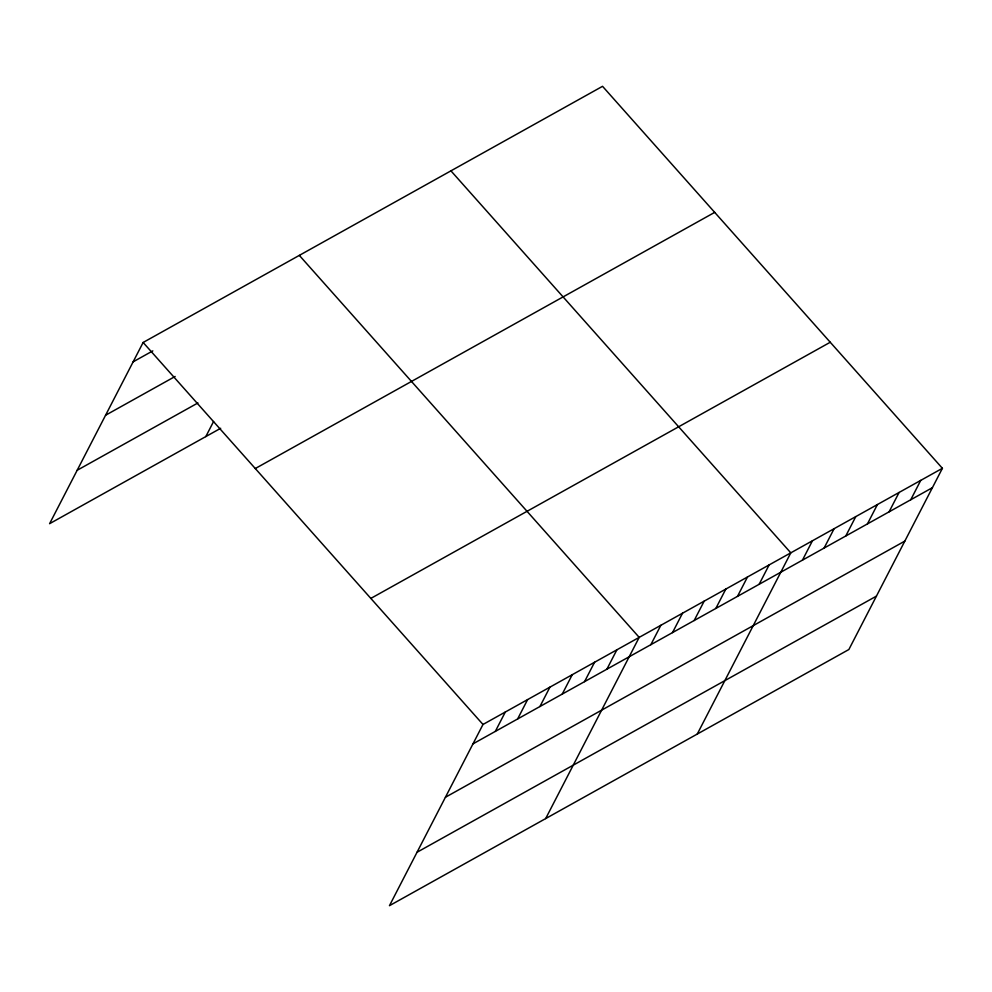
<?xml version="1.0" encoding="UTF-8"?>
<svg xmlns="http://www.w3.org/2000/svg" width="992" height="992" viewBox="0 0 992 992"><rect width="100%" height="100%" fill="white"/><g stroke="black" fill="none" stroke-linecap="round" stroke-linejoin="round"><path stroke-width="1.49" d="M942.4 468.311L482.992 724.47L389.459 905.684L848.867 649.524L942.4 468.311L602.541 86.316L143.133 342.476L49.6 523.689L220.683 428.284M205.803 436.592L213.578 421.526M495.306 731.414L505.312 712.033M517.626 718.964L527.62 699.583M539.933 706.527L549.94 687.146M562.253 694.078L572.248 674.709M584.561 681.64L594.568 662.259M606.881 669.203L616.875 649.822M545.662 818.598L639.195 637.372L299.324 255.378M650.851 644.676L660.846 625.307M672.502 632.611L682.508 613.23M694.164 620.533L704.171 601.152M715.827 608.456L725.822 589.074M737.478 596.378L747.484 576.997M759.14 584.3L769.135 564.919M697.264 734.055L790.798 552.842L450.938 170.847M802.454 560.145L812.448 540.776M824.104 548.068L834.111 528.699M845.767 536.002L855.774 516.621M867.43 523.925L877.424 504.544M889.08 511.847L899.087 492.466M910.743 499.77L920.737 480.388M133.126 361.844L152.818 350.87M105.561 415.251L175.138 376.464M77.165 470.282L197.929 402.95M255.291 468.534L714.686 212.375M370.834 598.412L830.242 342.252M472.998 743.851L932.393 487.692M445.433 797.258L904.828 541.099M417.024 852.277L876.432 596.118M143.133 342.476L482.992 724.47"/></g></svg>
